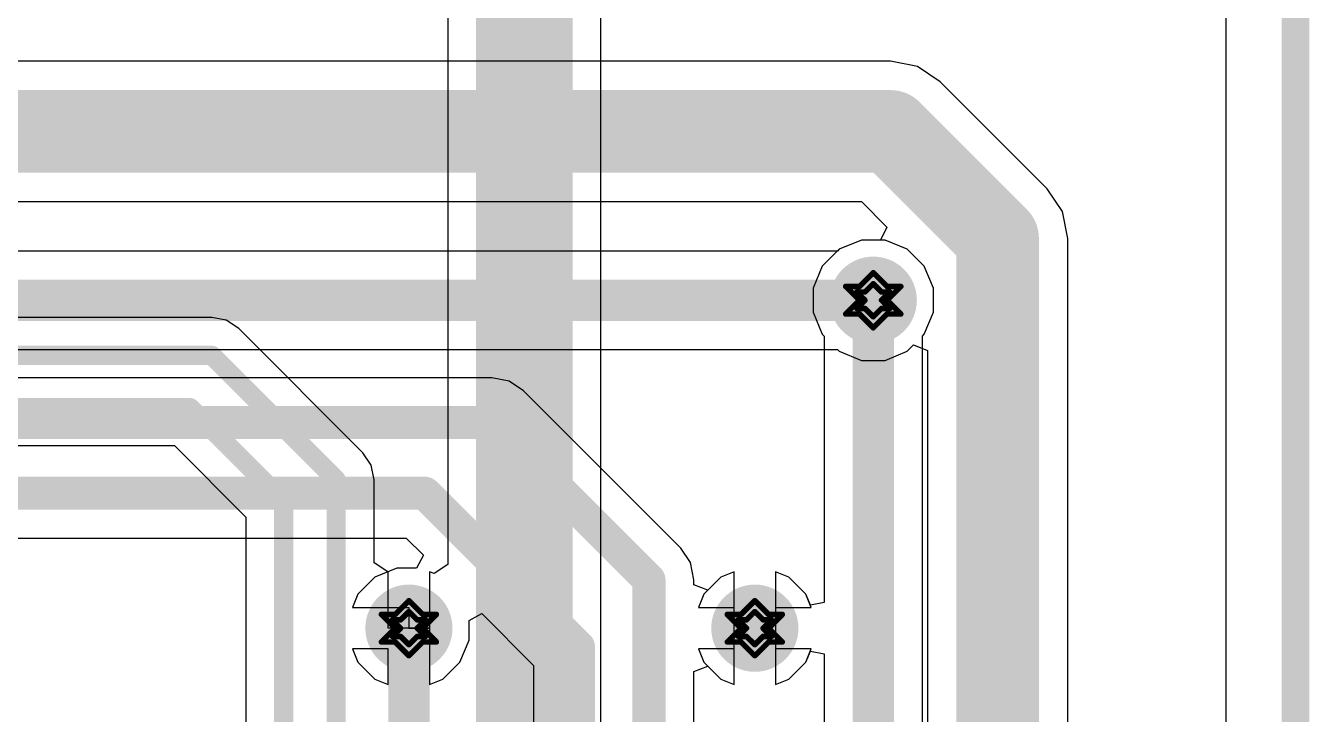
# Model space of a CAD drawing. Header units: inches. Extents: x -18 to 237, y -41 to 211.
# Drawn here: x 64.75 to 76.59, y 74.8 to 81.15 of the extents above; entities that cross this region are included whole.
import ezdxf

# ---------------------------------------------------------------- set-up
doc = ezdxf.new("R2010")
doc.units = ezdxf.units.IN
for name, color, linetype in [('Board Outline', 216, 'Continuous'), ('Bottom Layer', 5, 'Continuous'), ('Bottom Solder', 6, 'Continuous'), ('Drill Drawing', 1, 'Continuous'), ('Top Layer', 1, 'Continuous'), ('Top Solder', 216, 'Continuous'), ('Via Holes', 16, 'Continuous')]:
    doc.layers.add(name, color=color, linetype=linetype)

msp = doc.modelspace()

# ---------------------------------------------------------------- hatches: boundary and pattern name
at = {"layer": 'Bottom Layer'}
h = msp.add_hatch(color=5, dxfattribs=at)
edge = h.paths.add_edge_path()
edge.add_arc((72.568, 78.616), 0.3, 0, 360)
h = msp.add_hatch(color=5, dxfattribs=at)
edge = h.paths.add_edge_path()
edge.add_arc((68.286, 75.593), 0.3, 0, 360)
h = msp.add_hatch(color=5, dxfattribs=at)
edge = h.paths.add_edge_path()
edge.add_arc((71.476, 75.593), 0.3, 0, 360)
at = {"layer": 'Bottom Solder'}
h = msp.add_hatch(color=6, dxfattribs=at)
edge = h.paths.add_edge_path()
edge.add_arc((72.568, 78.616), 0.402, 0, 360)
h = msp.add_hatch(color=6, dxfattribs=at)
edge = h.paths.add_edge_path()
edge.add_arc((68.286, 75.593), 0.402, 0, 360)
h = msp.add_hatch(color=6, dxfattribs=at)
edge = h.paths.add_edge_path()
edge.add_arc((71.476, 75.593), 0.402, 0, 360)
at = {"layer": 'Top Layer'}
h = msp.add_hatch(color=1, dxfattribs=at)
edge = h.paths.add_edge_path()
edge.add_arc((72.568, 78.616), 0.3, 0, 360)
h = msp.add_hatch(color=1, dxfattribs=at)
edge = h.paths.add_edge_path()
edge.add_arc((68.286, 75.593), 0.3, 0, 360)
h = msp.add_hatch(color=1, dxfattribs=at)
edge = h.paths.add_edge_path()
edge.add_arc((71.476, 75.593), 0.3, 0, 360)
at = {"layer": 'Top Solder'}
h = msp.add_hatch(color=216, dxfattribs=at)
edge = h.paths.add_edge_path()
edge.add_arc((72.568, 78.616), 0.402, 0, 360)
h = msp.add_hatch(color=216, dxfattribs=at)
edge = h.paths.add_edge_path()
edge.add_arc((68.286, 75.593), 0.402, 0, 360)
h = msp.add_hatch(color=216, dxfattribs=at)
edge = h.paths.add_edge_path()
edge.add_arc((71.476, 75.593), 0.402, 0, 360)
at = {"layer": 'Via Holes'}
h = msp.add_hatch(color=7, dxfattribs=at)
edge = h.paths.add_edge_path()
edge.add_arc((72.568, 78.616), 0.15, 0, 360)
h = msp.add_hatch(color=7, dxfattribs=at)
edge = h.paths.add_edge_path()
edge.add_arc((68.286, 75.593), 0.15, 0, 360)
h = msp.add_hatch(color=7, dxfattribs=at)
edge = h.paths.add_edge_path()
edge.add_arc((71.476, 75.593), 0.15, 0, 360)

# ---------------------------------------------------------------- linework, layer by layer
at = {"layer": 'Board Outline'}
msp.add_lwpolyline([(76.462, 90.693, 0.254, 0.254, 0), (76.462, -3.476, 0.254, 0.254, 0)], format="xyseb", dxfattribs=at)
at = {"layer": 'Bottom Layer'}
for p, q in [((75.819, 89.741), (75.819, 50.879)), ((72.728, 80.82), (50.714, 80.82)), ((72.975, 80.771), (72.728, 80.82)), ((73.185, 80.63), (72.975, 80.771)), ((74.173, 79.643), (73.185, 80.63)), ((74.313, 79.433), (74.173, 79.643)), ((50.982, 79.525), (72.459, 79.525)), ((72.459, 79.525), (72.694, 79.29)), ((74.362, 79.185), (74.313, 79.433)), ((72.694, 79.29), (72.635, 79.17)), ((72.254, 79.086), (72.238, 79.069)), ((72.458, 79.17), (72.254, 79.086)), ((72.635, 79.17), (72.458, 79.17)), ((74.362, 63.861), (74.362, 79.185)), ((72.238, 79.069), (55.372, 79.069)), ((55.56, 78.163), (72.238, 78.163)), ((72.238, 78.163), (72.254, 78.146)), ((72.254, 78.146), (72.458, 78.062)), ((72.678, 78.062), (72.882, 78.146)), ((72.882, 78.146), (72.94, 78.205)), ((72.94, 78.205), (73.067, 78.153)), ((73.067, 78.153), (73.067, 64.399)), ((72.458, 78.062), (72.678, 78.062)), ((69.051, 77.902), (57.389, 77.902)), ((69.21, 77.871), (69.051, 77.902)), ((69.344, 77.781), (69.21, 77.871)), ((70.793, 76.332), (69.344, 77.781)), ((64.262, 76.424), (68.26, 76.424)), ((68.26, 76.424), (68.419, 76.265)), ((68.419, 76.265), (68.357, 76.147)), ((70.883, 76.198), (70.793, 76.332)), ((68.175, 76.147), (67.972, 76.063)), ((68.357, 76.147), (68.175, 76.147)), ((70.914, 76.039), (70.883, 76.198)), ((67.972, 76.063), (67.816, 75.907)), ((70.914, 75.993), (70.914, 76.039)), ((71.162, 76.063), (71.041, 75.943)), ((71.285, 76.114), (71.162, 76.063)), ((71.285, 75.593), (71.285, 76.114)), ((71.789, 76.063), (71.666, 76.114)), ((71.666, 76.114), (71.666, 75.784)), ((71.945, 75.907), (71.789, 76.063)), ((67.816, 75.907), (67.765, 75.784)), ((71.041, 75.943), (70.914, 75.993)), ((71.996, 75.784), (71.945, 75.907)), ((67.765, 75.784), (68.286, 75.784)), ((68.286, 75.784), (68.286, 75.593)), ((71.666, 75.784), (71.996, 75.784)), ((68.84, 75.665), (68.957, 75.727)), ((68.84, 75.483), (68.84, 75.665)), ((68.957, 75.727), (69.436, 75.248)), ((68.286, 75.593), (68.476, 75.593)), ((68.476, 75.593), (68.476, 75.073)), ((71.285, 75.073), (71.285, 75.593)), ((68.755, 75.28), (68.84, 75.483)), ((68.095, 75.403), (67.765, 75.403)), ((67.765, 75.403), (67.816, 75.28)), ((68.095, 75.073), (68.095, 75.403)), ((71.996, 75.403), (71.666, 75.403)), ((71.666, 75.403), (71.666, 75.073)), ((71.945, 75.28), (71.996, 75.403)), ((67.816, 75.28), (67.972, 75.124)), ((68.599, 75.124), (68.755, 75.28)), ((69.436, 75.248), (69.436, 60.921)), ((70.914, 75.194), (71.041, 75.244)), ((70.914, 74.52), (70.914, 75.194)), ((71.041, 75.244), (71.162, 75.124)), ((71.789, 75.124), (71.945, 75.28)), ((67.972, 75.124), (68.095, 75.073)), ((68.476, 75.073), (68.599, 75.124)), ((71.162, 75.124), (71.285, 75.073)), ((71.666, 75.073), (71.789, 75.124))]:
    msp.add_line(p, q, dxfattribs=at)
for points in [[(50.714, 80.172, 0.762, 0.762, 0), (72.728, 80.172, 0.762, 0.762, 0)], [(72.728, 80.172, 0.762, 0.762, 0), (73.715, 79.185, 0.762, 0.762, 0)], [(73.715, 63.861, 0.762, 0.762, 0), (73.715, 79.185, 0.762, 0.762, 0)], [(55.372, 78.616, 0.381, 0.381, 0), (72.568, 78.616, 0.381, 0.381, 0)], [(57.389, 77.488, 0.305, 0.305, 0), (69.051, 77.488, 0.305, 0.305, 0)], [(69.051, 77.488, 0.305, 0.305, 0), (70.5, 76.039, 0.305, 0.305, 0)], [(57.658, 76.838, 0.305, 0.305, 0), (68.432, 76.838, 0.305, 0.305, 0)], [(68.432, 76.838, 0.305, 0.305, 0), (69.85, 75.42, 0.305, 0.305, 0)], [(70.5, 54.809, 0.305, 0.305, 0), (70.5, 76.039, 0.305, 0.305, 0)], [(69.85, 54.863, 0.305, 0.305, 0), (69.85, 75.42, 0.305, 0.305, 0)]]:
    msp.add_lwpolyline(points, format="xyseb", dxfattribs=at)
for points in [[(72.537, 80.172, 0.381, 0.381, 1), (72.918, 80.172, 0.381, 0.381, 1)], [(72.537, 80.172, 0.381, 0.381, 1), (72.918, 80.172, 0.381, 0.381, 1)], [(73.524, 79.185, 0.381, 0.381, 1), (73.905, 79.185, 0.381, 0.381, 1)], [(73.524, 79.185, 0.381, 0.381, 1), (73.905, 79.185, 0.381, 0.381, 1)], [(72.473, 78.616, 0.191, 0.191, 1), (72.663, 78.616, 0.191, 0.191, 1)], [(68.975, 77.488, 0.152, 0.152, 1), (69.127, 77.488, 0.152, 0.152, 1)], [(68.975, 77.488, 0.152, 0.152, 1), (69.127, 77.488, 0.152, 0.152, 1)], [(68.356, 76.838, 0.152, 0.152, 1), (68.508, 76.838, 0.152, 0.152, 1)], [(68.356, 76.838, 0.152, 0.152, 1), (68.508, 76.838, 0.152, 0.152, 1)], [(70.424, 76.039, 0.152, 0.152, 1), (70.576, 76.039, 0.152, 0.152, 1)], [(70.424, 76.039, 0.152, 0.152, 1), (70.576, 76.039, 0.152, 0.152, 1)], [(69.774, 75.42, 0.152, 0.152, 1), (69.926, 75.42, 0.152, 0.152, 1)], [(69.774, 75.42, 0.152, 0.152, 1), (69.926, 75.42, 0.152, 0.152, 1)]]:
    msp.add_lwpolyline(points, format="xyseb", close=True, dxfattribs=at)
at = {"layer": 'Drill Drawing'}
for points in [[(72.441, 78.743, 0.0508, 0.0508, 0), (72.568, 78.87, 0.0508, 0.0508, 0)], [(72.568, 78.87, 0.0508, 0.0508, 0), (72.695, 78.743, 0.0508, 0.0508, 0)], [(72.314, 78.743, 0.0508, 0.0508, 0), (72.441, 78.616, 0.0508, 0.0508, 0)], [(72.314, 78.743, 0.0508, 0.0508, 0), (72.441, 78.743, 0.0508, 0.0508, 0)], [(72.492, 78.692, 0.0508, 0.0508, 0), (72.568, 78.768, 0.0508, 0.0508, 0)], [(72.568, 78.768, 0.0508, 0.0508, 0), (72.644, 78.692, 0.0508, 0.0508, 0)], [(72.695, 78.743, 0.0508, 0.0508, 0), (72.822, 78.743, 0.0508, 0.0508, 0)], [(72.695, 78.616, 0.0508, 0.0508, 0), (72.822, 78.743, 0.0508, 0.0508, 0)], [(72.314, 78.489, 0.0508, 0.0508, 0), (72.441, 78.616, 0.0508, 0.0508, 0)], [(72.415, 78.692, 0.0508, 0.0508, 0), (72.492, 78.616, 0.0508, 0.0508, 0)], [(72.415, 78.692, 0.0508, 0.0508, 0), (72.492, 78.692, 0.0508, 0.0508, 0)], [(72.415, 78.54, 0.0508, 0.0508, 0), (72.492, 78.616, 0.0508, 0.0508, 0)], [(72.644, 78.692, 0.0508, 0.0508, 0), (72.72, 78.692, 0.0508, 0.0508, 0)], [(72.644, 78.616, 0.0508, 0.0508, 0), (72.72, 78.692, 0.0508, 0.0508, 0)], [(72.644, 78.616, 0.0508, 0.0508, 0), (72.72, 78.54, 0.0508, 0.0508, 0)], [(72.695, 78.616, 0.0508, 0.0508, 0), (72.822, 78.489, 0.0508, 0.0508, 0)], [(72.314, 78.489, 0.0508, 0.0508, 0), (72.441, 78.489, 0.0508, 0.0508, 0)], [(72.415, 78.54, 0.0508, 0.0508, 0), (72.492, 78.54, 0.0508, 0.0508, 0)], [(72.441, 78.489, 0.0508, 0.0508, 0), (72.568, 78.362, 0.0508, 0.0508, 0)], [(72.492, 78.54, 0.0508, 0.0508, 0), (72.568, 78.464, 0.0508, 0.0508, 0)], [(72.568, 78.464, 0.0508, 0.0508, 0), (72.644, 78.54, 0.0508, 0.0508, 0)], [(72.568, 78.362, 0.0508, 0.0508, 0), (72.695, 78.489, 0.0508, 0.0508, 0)], [(72.644, 78.54, 0.0508, 0.0508, 0), (72.72, 78.54, 0.0508, 0.0508, 0)], [(72.695, 78.489, 0.0508, 0.0508, 0), (72.822, 78.489, 0.0508, 0.0508, 0)], [(68.159, 75.72, 0.0508, 0.0508, 0), (68.286, 75.847, 0.0508, 0.0508, 0)], [(68.209, 75.67, 0.0508, 0.0508, 0), (68.286, 75.746, 0.0508, 0.0508, 0)], [(68.286, 75.847, 0.0508, 0.0508, 0), (68.413, 75.72, 0.0508, 0.0508, 0)], [(68.286, 75.746, 0.0508, 0.0508, 0), (68.362, 75.67, 0.0508, 0.0508, 0)], [(71.349, 75.72, 0.0508, 0.0508, 0), (71.476, 75.847, 0.0508, 0.0508, 0)], [(71.399, 75.67, 0.0508, 0.0508, 0), (71.476, 75.746, 0.0508, 0.0508, 0)], [(71.476, 75.847, 0.0508, 0.0508, 0), (71.603, 75.72, 0.0508, 0.0508, 0)], [(71.476, 75.746, 0.0508, 0.0508, 0), (71.552, 75.67, 0.0508, 0.0508, 0)], [(68.032, 75.72, 0.0508, 0.0508, 0), (68.159, 75.593, 0.0508, 0.0508, 0)], [(68.032, 75.72, 0.0508, 0.0508, 0), (68.159, 75.72, 0.0508, 0.0508, 0)], [(68.133, 75.67, 0.0508, 0.0508, 0), (68.209, 75.593, 0.0508, 0.0508, 0)], [(68.133, 75.67, 0.0508, 0.0508, 0), (68.209, 75.67, 0.0508, 0.0508, 0)], [(68.362, 75.67, 0.0508, 0.0508, 0), (68.438, 75.67, 0.0508, 0.0508, 0)], [(68.362, 75.593, 0.0508, 0.0508, 0), (68.438, 75.67, 0.0508, 0.0508, 0)], [(68.413, 75.72, 0.0508, 0.0508, 0), (68.54, 75.72, 0.0508, 0.0508, 0)], [(68.413, 75.593, 0.0508, 0.0508, 0), (68.54, 75.72, 0.0508, 0.0508, 0)], [(71.222, 75.72, 0.0508, 0.0508, 0), (71.349, 75.593, 0.0508, 0.0508, 0)], [(71.222, 75.72, 0.0508, 0.0508, 0), (71.349, 75.72, 0.0508, 0.0508, 0)], [(71.323, 75.67, 0.0508, 0.0508, 0), (71.399, 75.593, 0.0508, 0.0508, 0)], [(71.323, 75.67, 0.0508, 0.0508, 0), (71.399, 75.67, 0.0508, 0.0508, 0)], [(71.552, 75.67, 0.0508, 0.0508, 0), (71.628, 75.67, 0.0508, 0.0508, 0)], [(71.552, 75.593, 0.0508, 0.0508, 0), (71.628, 75.67, 0.0508, 0.0508, 0)], [(71.603, 75.72, 0.0508, 0.0508, 0), (71.73, 75.72, 0.0508, 0.0508, 0)], [(71.603, 75.593, 0.0508, 0.0508, 0), (71.73, 75.72, 0.0508, 0.0508, 0)], [(68.032, 75.466, 0.0508, 0.0508, 0), (68.159, 75.593, 0.0508, 0.0508, 0)], [(68.133, 75.517, 0.0508, 0.0508, 0), (68.209, 75.593, 0.0508, 0.0508, 0)], [(68.133, 75.517, 0.0508, 0.0508, 0), (68.209, 75.517, 0.0508, 0.0508, 0)], [(68.209, 75.517, 0.0508, 0.0508, 0), (68.286, 75.441, 0.0508, 0.0508, 0)], [(68.286, 75.441, 0.0508, 0.0508, 0), (68.362, 75.517, 0.0508, 0.0508, 0)], [(68.362, 75.593, 0.0508, 0.0508, 0), (68.438, 75.517, 0.0508, 0.0508, 0)], [(68.362, 75.517, 0.0508, 0.0508, 0), (68.438, 75.517, 0.0508, 0.0508, 0)], [(68.413, 75.593, 0.0508, 0.0508, 0), (68.54, 75.466, 0.0508, 0.0508, 0)], [(71.222, 75.466, 0.0508, 0.0508, 0), (71.349, 75.593, 0.0508, 0.0508, 0)], [(71.323, 75.517, 0.0508, 0.0508, 0), (71.399, 75.593, 0.0508, 0.0508, 0)], [(71.323, 75.517, 0.0508, 0.0508, 0), (71.399, 75.517, 0.0508, 0.0508, 0)], [(71.399, 75.517, 0.0508, 0.0508, 0), (71.476, 75.441, 0.0508, 0.0508, 0)], [(71.476, 75.441, 0.0508, 0.0508, 0), (71.552, 75.517, 0.0508, 0.0508, 0)], [(71.552, 75.593, 0.0508, 0.0508, 0), (71.628, 75.517, 0.0508, 0.0508, 0)], [(71.552, 75.517, 0.0508, 0.0508, 0), (71.628, 75.517, 0.0508, 0.0508, 0)], [(71.603, 75.593, 0.0508, 0.0508, 0), (71.73, 75.466, 0.0508, 0.0508, 0)], [(68.032, 75.466, 0.0508, 0.0508, 0), (68.159, 75.466, 0.0508, 0.0508, 0)], [(68.159, 75.466, 0.0508, 0.0508, 0), (68.286, 75.339, 0.0508, 0.0508, 0)], [(68.286, 75.339, 0.0508, 0.0508, 0), (68.413, 75.466, 0.0508, 0.0508, 0)], [(68.413, 75.466, 0.0508, 0.0508, 0), (68.54, 75.466, 0.0508, 0.0508, 0)], [(71.222, 75.466, 0.0508, 0.0508, 0), (71.349, 75.466, 0.0508, 0.0508, 0)], [(71.349, 75.466, 0.0508, 0.0508, 0), (71.476, 75.339, 0.0508, 0.0508, 0)], [(71.476, 75.339, 0.0508, 0.0508, 0), (71.603, 75.466, 0.0508, 0.0508, 0)], [(71.603, 75.466, 0.0508, 0.0508, 0), (71.73, 75.466, 0.0508, 0.0508, 0)]]:
    msp.add_lwpolyline(points, format="xyseb", dxfattribs=at)
for points in [[(72.555, 78.87, 0.0254, 0.0254, 1), (72.581, 78.87, 0.0254, 0.0254, 1)], [(72.555, 78.87, 0.0254, 0.0254, 1), (72.581, 78.87, 0.0254, 0.0254, 1)], [(72.301, 78.743, 0.0254, 0.0254, 1), (72.327, 78.743, 0.0254, 0.0254, 1)], [(72.301, 78.743, 0.0254, 0.0254, 1), (72.327, 78.743, 0.0254, 0.0254, 1)], [(72.428, 78.743, 0.0254, 0.0254, 1), (72.454, 78.743, 0.0254, 0.0254, 1)], [(72.428, 78.743, 0.0254, 0.0254, 1), (72.454, 78.743, 0.0254, 0.0254, 1)], [(72.555, 78.768, 0.0254, 0.0254, 1), (72.581, 78.768, 0.0254, 0.0254, 1)], [(72.555, 78.768, 0.0254, 0.0254, 1), (72.581, 78.768, 0.0254, 0.0254, 1)], [(72.682, 78.743, 0.0254, 0.0254, 1), (72.708, 78.743, 0.0254, 0.0254, 1)], [(72.682, 78.743, 0.0254, 0.0254, 1), (72.708, 78.743, 0.0254, 0.0254, 1)], [(72.809, 78.743, 0.0254, 0.0254, 1), (72.835, 78.743, 0.0254, 0.0254, 1)], [(72.809, 78.743, 0.0254, 0.0254, 1), (72.835, 78.743, 0.0254, 0.0254, 1)], [(72.403, 78.692, 0.0254, 0.0254, 1), (72.428, 78.692, 0.0254, 0.0254, 1)], [(72.403, 78.692, 0.0254, 0.0254, 1), (72.428, 78.692, 0.0254, 0.0254, 1)], [(72.428, 78.616, 0.0254, 0.0254, 1), (72.454, 78.616, 0.0254, 0.0254, 1)], [(72.428, 78.616, 0.0254, 0.0254, 1), (72.454, 78.616, 0.0254, 0.0254, 1)], [(72.479, 78.692, 0.0254, 0.0254, 1), (72.504, 78.692, 0.0254, 0.0254, 1)], [(72.479, 78.692, 0.0254, 0.0254, 1), (72.504, 78.692, 0.0254, 0.0254, 1)], [(72.479, 78.616, 0.0254, 0.0254, 1), (72.504, 78.616, 0.0254, 0.0254, 1)], [(72.479, 78.616, 0.0254, 0.0254, 1), (72.504, 78.616, 0.0254, 0.0254, 1)], [(72.631, 78.692, 0.0254, 0.0254, 1), (72.657, 78.692, 0.0254, 0.0254, 1)], [(72.631, 78.692, 0.0254, 0.0254, 1), (72.657, 78.692, 0.0254, 0.0254, 1)], [(72.631, 78.616, 0.0254, 0.0254, 1), (72.657, 78.616, 0.0254, 0.0254, 1)], [(72.631, 78.616, 0.0254, 0.0254, 1), (72.657, 78.616, 0.0254, 0.0254, 1)], [(72.682, 78.616, 0.0254, 0.0254, 1), (72.708, 78.616, 0.0254, 0.0254, 1)], [(72.682, 78.616, 0.0254, 0.0254, 1), (72.708, 78.616, 0.0254, 0.0254, 1)], [(72.708, 78.692, 0.0254, 0.0254, 1), (72.733, 78.692, 0.0254, 0.0254, 1)], [(72.708, 78.692, 0.0254, 0.0254, 1), (72.733, 78.692, 0.0254, 0.0254, 1)], [(72.301, 78.489, 0.0254, 0.0254, 1), (72.327, 78.489, 0.0254, 0.0254, 1)], [(72.301, 78.489, 0.0254, 0.0254, 1), (72.327, 78.489, 0.0254, 0.0254, 1)], [(72.403, 78.54, 0.0254, 0.0254, 1), (72.428, 78.54, 0.0254, 0.0254, 1)], [(72.403, 78.54, 0.0254, 0.0254, 1), (72.428, 78.54, 0.0254, 0.0254, 1)], [(72.428, 78.489, 0.0254, 0.0254, 1), (72.454, 78.489, 0.0254, 0.0254, 1)], [(72.428, 78.489, 0.0254, 0.0254, 1), (72.454, 78.489, 0.0254, 0.0254, 1)], [(72.479, 78.54, 0.0254, 0.0254, 1), (72.504, 78.54, 0.0254, 0.0254, 1)], [(72.479, 78.54, 0.0254, 0.0254, 1), (72.504, 78.54, 0.0254, 0.0254, 1)], [(72.555, 78.464, 0.0254, 0.0254, 1), (72.581, 78.464, 0.0254, 0.0254, 1)], [(72.555, 78.464, 0.0254, 0.0254, 1), (72.581, 78.464, 0.0254, 0.0254, 1)], [(72.631, 78.54, 0.0254, 0.0254, 1), (72.657, 78.54, 0.0254, 0.0254, 1)], [(72.631, 78.54, 0.0254, 0.0254, 1), (72.657, 78.54, 0.0254, 0.0254, 1)], [(72.682, 78.489, 0.0254, 0.0254, 1), (72.708, 78.489, 0.0254, 0.0254, 1)], [(72.682, 78.489, 0.0254, 0.0254, 1), (72.708, 78.489, 0.0254, 0.0254, 1)], [(72.708, 78.54, 0.0254, 0.0254, 1), (72.733, 78.54, 0.0254, 0.0254, 1)], [(72.708, 78.54, 0.0254, 0.0254, 1), (72.733, 78.54, 0.0254, 0.0254, 1)], [(72.809, 78.489, 0.0254, 0.0254, 1), (72.835, 78.489, 0.0254, 0.0254, 1)], [(72.809, 78.489, 0.0254, 0.0254, 1), (72.835, 78.489, 0.0254, 0.0254, 1)], [(72.555, 78.362, 0.0254, 0.0254, 1), (72.581, 78.362, 0.0254, 0.0254, 1)], [(72.555, 78.362, 0.0254, 0.0254, 1), (72.581, 78.362, 0.0254, 0.0254, 1)], [(68.273, 75.847, 0.0254, 0.0254, 1), (68.298, 75.847, 0.0254, 0.0254, 1)], [(68.273, 75.847, 0.0254, 0.0254, 1), (68.298, 75.847, 0.0254, 0.0254, 1)], [(68.273, 75.746, 0.0254, 0.0254, 1), (68.298, 75.746, 0.0254, 0.0254, 1)], [(68.273, 75.746, 0.0254, 0.0254, 1), (68.298, 75.746, 0.0254, 0.0254, 1)], [(71.463, 75.847, 0.0254, 0.0254, 1), (71.488, 75.847, 0.0254, 0.0254, 1)], [(71.463, 75.847, 0.0254, 0.0254, 1), (71.488, 75.847, 0.0254, 0.0254, 1)], [(71.463, 75.746, 0.0254, 0.0254, 1), (71.488, 75.746, 0.0254, 0.0254, 1)], [(71.463, 75.746, 0.0254, 0.0254, 1), (71.488, 75.746, 0.0254, 0.0254, 1)], [(68.019, 75.72, 0.0254, 0.0254, 1), (68.044, 75.72, 0.0254, 0.0254, 1)], [(68.019, 75.72, 0.0254, 0.0254, 1), (68.044, 75.72, 0.0254, 0.0254, 1)], [(68.121, 75.67, 0.0254, 0.0254, 1), (68.146, 75.67, 0.0254, 0.0254, 1)], [(68.121, 75.67, 0.0254, 0.0254, 1), (68.146, 75.67, 0.0254, 0.0254, 1)], [(68.146, 75.72, 0.0254, 0.0254, 1), (68.171, 75.72, 0.0254, 0.0254, 1)], [(68.146, 75.72, 0.0254, 0.0254, 1), (68.171, 75.72, 0.0254, 0.0254, 1)], [(68.197, 75.67, 0.0254, 0.0254, 1), (68.222, 75.67, 0.0254, 0.0254, 1)], [(68.197, 75.67, 0.0254, 0.0254, 1), (68.222, 75.67, 0.0254, 0.0254, 1)], [(68.349, 75.67, 0.0254, 0.0254, 1), (68.375, 75.67, 0.0254, 0.0254, 1)], [(68.349, 75.67, 0.0254, 0.0254, 1), (68.375, 75.67, 0.0254, 0.0254, 1)], [(68.4, 75.72, 0.0254, 0.0254, 1), (68.425, 75.72, 0.0254, 0.0254, 1)], [(68.4, 75.72, 0.0254, 0.0254, 1), (68.425, 75.72, 0.0254, 0.0254, 1)], [(68.425, 75.67, 0.0254, 0.0254, 1), (68.451, 75.67, 0.0254, 0.0254, 1)], [(68.425, 75.67, 0.0254, 0.0254, 1), (68.451, 75.67, 0.0254, 0.0254, 1)], [(68.527, 75.72, 0.0254, 0.0254, 1), (68.552, 75.72, 0.0254, 0.0254, 1)], [(68.527, 75.72, 0.0254, 0.0254, 1), (68.552, 75.72, 0.0254, 0.0254, 1)], [(71.209, 75.72, 0.0254, 0.0254, 1), (71.234, 75.72, 0.0254, 0.0254, 1)], [(71.209, 75.72, 0.0254, 0.0254, 1), (71.234, 75.72, 0.0254, 0.0254, 1)], [(71.311, 75.67, 0.0254, 0.0254, 1), (71.336, 75.67, 0.0254, 0.0254, 1)], [(71.311, 75.67, 0.0254, 0.0254, 1), (71.336, 75.67, 0.0254, 0.0254, 1)], [(71.336, 75.72, 0.0254, 0.0254, 1), (71.361, 75.72, 0.0254, 0.0254, 1)], [(71.336, 75.72, 0.0254, 0.0254, 1), (71.361, 75.72, 0.0254, 0.0254, 1)], [(71.387, 75.67, 0.0254, 0.0254, 1), (71.412, 75.67, 0.0254, 0.0254, 1)], [(71.387, 75.67, 0.0254, 0.0254, 1), (71.412, 75.67, 0.0254, 0.0254, 1)], [(71.539, 75.67, 0.0254, 0.0254, 1), (71.565, 75.67, 0.0254, 0.0254, 1)], [(71.539, 75.67, 0.0254, 0.0254, 1), (71.565, 75.67, 0.0254, 0.0254, 1)], [(71.59, 75.72, 0.0254, 0.0254, 1), (71.615, 75.72, 0.0254, 0.0254, 1)], [(71.59, 75.72, 0.0254, 0.0254, 1), (71.615, 75.72, 0.0254, 0.0254, 1)], [(71.615, 75.67, 0.0254, 0.0254, 1), (71.641, 75.67, 0.0254, 0.0254, 1)], [(71.615, 75.67, 0.0254, 0.0254, 1), (71.641, 75.67, 0.0254, 0.0254, 1)], [(71.717, 75.72, 0.0254, 0.0254, 1), (71.742, 75.72, 0.0254, 0.0254, 1)], [(71.717, 75.72, 0.0254, 0.0254, 1), (71.742, 75.72, 0.0254, 0.0254, 1)], [(68.121, 75.517, 0.0254, 0.0254, 1), (68.146, 75.517, 0.0254, 0.0254, 1)], [(68.121, 75.517, 0.0254, 0.0254, 1), (68.146, 75.517, 0.0254, 0.0254, 1)], [(68.146, 75.593, 0.0254, 0.0254, 1), (68.171, 75.593, 0.0254, 0.0254, 1)], [(68.146, 75.593, 0.0254, 0.0254, 1), (68.171, 75.593, 0.0254, 0.0254, 1)], [(68.197, 75.593, 0.0254, 0.0254, 1), (68.222, 75.593, 0.0254, 0.0254, 1)], [(68.197, 75.593, 0.0254, 0.0254, 1), (68.222, 75.593, 0.0254, 0.0254, 1)], [(68.197, 75.517, 0.0254, 0.0254, 1), (68.222, 75.517, 0.0254, 0.0254, 1)], [(68.197, 75.517, 0.0254, 0.0254, 1), (68.222, 75.517, 0.0254, 0.0254, 1)], [(68.349, 75.593, 0.0254, 0.0254, 1), (68.375, 75.593, 0.0254, 0.0254, 1)], [(68.349, 75.593, 0.0254, 0.0254, 1), (68.375, 75.593, 0.0254, 0.0254, 1)], [(68.349, 75.517, 0.0254, 0.0254, 1), (68.375, 75.517, 0.0254, 0.0254, 1)], [(68.349, 75.517, 0.0254, 0.0254, 1), (68.375, 75.517, 0.0254, 0.0254, 1)], [(68.4, 75.593, 0.0254, 0.0254, 1), (68.425, 75.593, 0.0254, 0.0254, 1)], [(68.4, 75.593, 0.0254, 0.0254, 1), (68.425, 75.593, 0.0254, 0.0254, 1)], [(68.425, 75.517, 0.0254, 0.0254, 1), (68.451, 75.517, 0.0254, 0.0254, 1)], [(68.425, 75.517, 0.0254, 0.0254, 1), (68.451, 75.517, 0.0254, 0.0254, 1)], [(71.311, 75.517, 0.0254, 0.0254, 1), (71.336, 75.517, 0.0254, 0.0254, 1)], [(71.311, 75.517, 0.0254, 0.0254, 1), (71.336, 75.517, 0.0254, 0.0254, 1)], [(71.336, 75.593, 0.0254, 0.0254, 1), (71.361, 75.593, 0.0254, 0.0254, 1)], [(71.336, 75.593, 0.0254, 0.0254, 1), (71.361, 75.593, 0.0254, 0.0254, 1)], [(71.387, 75.593, 0.0254, 0.0254, 1), (71.412, 75.593, 0.0254, 0.0254, 1)], [(71.387, 75.593, 0.0254, 0.0254, 1), (71.412, 75.593, 0.0254, 0.0254, 1)], [(71.387, 75.517, 0.0254, 0.0254, 1), (71.412, 75.517, 0.0254, 0.0254, 1)], [(71.387, 75.517, 0.0254, 0.0254, 1), (71.412, 75.517, 0.0254, 0.0254, 1)], [(71.539, 75.593, 0.0254, 0.0254, 1), (71.565, 75.593, 0.0254, 0.0254, 1)], [(71.539, 75.593, 0.0254, 0.0254, 1), (71.565, 75.593, 0.0254, 0.0254, 1)], [(71.539, 75.517, 0.0254, 0.0254, 1), (71.565, 75.517, 0.0254, 0.0254, 1)], [(71.539, 75.517, 0.0254, 0.0254, 1), (71.565, 75.517, 0.0254, 0.0254, 1)], [(71.59, 75.593, 0.0254, 0.0254, 1), (71.615, 75.593, 0.0254, 0.0254, 1)], [(71.59, 75.593, 0.0254, 0.0254, 1), (71.615, 75.593, 0.0254, 0.0254, 1)], [(71.615, 75.517, 0.0254, 0.0254, 1), (71.641, 75.517, 0.0254, 0.0254, 1)], [(71.615, 75.517, 0.0254, 0.0254, 1), (71.641, 75.517, 0.0254, 0.0254, 1)], [(68.019, 75.466, 0.0254, 0.0254, 1), (68.044, 75.466, 0.0254, 0.0254, 1)], [(68.019, 75.466, 0.0254, 0.0254, 1), (68.044, 75.466, 0.0254, 0.0254, 1)], [(68.146, 75.466, 0.0254, 0.0254, 1), (68.171, 75.466, 0.0254, 0.0254, 1)], [(68.146, 75.466, 0.0254, 0.0254, 1), (68.171, 75.466, 0.0254, 0.0254, 1)], [(68.273, 75.441, 0.0254, 0.0254, 1), (68.298, 75.441, 0.0254, 0.0254, 1)], [(68.273, 75.441, 0.0254, 0.0254, 1), (68.298, 75.441, 0.0254, 0.0254, 1)], [(68.4, 75.466, 0.0254, 0.0254, 1), (68.425, 75.466, 0.0254, 0.0254, 1)], [(68.4, 75.466, 0.0254, 0.0254, 1), (68.425, 75.466, 0.0254, 0.0254, 1)], [(68.527, 75.466, 0.0254, 0.0254, 1), (68.552, 75.466, 0.0254, 0.0254, 1)], [(68.527, 75.466, 0.0254, 0.0254, 1), (68.552, 75.466, 0.0254, 0.0254, 1)], [(71.209, 75.466, 0.0254, 0.0254, 1), (71.234, 75.466, 0.0254, 0.0254, 1)], [(71.209, 75.466, 0.0254, 0.0254, 1), (71.234, 75.466, 0.0254, 0.0254, 1)], [(71.336, 75.466, 0.0254, 0.0254, 1), (71.361, 75.466, 0.0254, 0.0254, 1)], [(71.336, 75.466, 0.0254, 0.0254, 1), (71.361, 75.466, 0.0254, 0.0254, 1)], [(71.463, 75.441, 0.0254, 0.0254, 1), (71.488, 75.441, 0.0254, 0.0254, 1)], [(71.463, 75.441, 0.0254, 0.0254, 1), (71.488, 75.441, 0.0254, 0.0254, 1)], [(71.59, 75.466, 0.0254, 0.0254, 1), (71.615, 75.466, 0.0254, 0.0254, 1)], [(71.59, 75.466, 0.0254, 0.0254, 1), (71.615, 75.466, 0.0254, 0.0254, 1)], [(71.717, 75.466, 0.0254, 0.0254, 1), (71.742, 75.466, 0.0254, 0.0254, 1)], [(71.717, 75.466, 0.0254, 0.0254, 1), (71.742, 75.466, 0.0254, 0.0254, 1)], [(68.273, 75.339, 0.0254, 0.0254, 1), (68.298, 75.339, 0.0254, 0.0254, 1)], [(68.273, 75.339, 0.0254, 0.0254, 1), (68.298, 75.339, 0.0254, 0.0254, 1)], [(71.463, 75.339, 0.0254, 0.0254, 1), (71.488, 75.339, 0.0254, 0.0254, 1)], [(71.463, 75.339, 0.0254, 0.0254, 1), (71.488, 75.339, 0.0254, 0.0254, 1)]]:
    msp.add_lwpolyline(points, format="xyseb", close=True, dxfattribs=at)
at = {"layer": 'Top Layer'}
for p, q in [((75.819, 89.741), (75.819, 50.879)), ((70.055, 63.435), (70.055, 86.228)), ((68.646, 85.936), (68.646, 76.181)), ((72.254, 79.086), (72.098, 78.93)), ((72.458, 79.17), (72.254, 79.086)), ((72.678, 79.17), (72.458, 79.17)), ((72.882, 79.086), (72.678, 79.17)), ((73.037, 78.93), (72.882, 79.086)), ((72.098, 78.93), (72.014, 78.726)), ((73.122, 78.726), (73.037, 78.93)), ((72.014, 78.726), (72.014, 78.506)), ((73.122, 78.506), (73.122, 78.726)), ((72.014, 78.506), (72.098, 78.302)), ((73.037, 78.302), (73.122, 78.506)), ((66.469, 78.458), (46.638, 78.458)), ((66.602, 78.431), (66.469, 78.458)), ((66.716, 78.355), (66.602, 78.431)), ((67.862, 77.209), (66.716, 78.355)), ((72.098, 78.302), (72.115, 78.286)), ((72.115, 78.286), (72.115, 75.83)), ((73.021, 78.286), (73.037, 78.302)), ((73.021, 60.277), (73.021, 78.286)), ((46.983, 77.276), (66.124, 77.276)), ((66.124, 77.276), (66.783, 76.617)), ((67.938, 77.095), (67.862, 77.209)), ((67.862, 77.209), (67.862, 77.209)), ((67.964, 76.962), (67.938, 77.095)), ((67.964, 76.197), (67.964, 76.962)), ((67.964, 76.962), (67.964, 76.962)), ((66.783, 76.617), (66.783, 66.403)), ((68.091, 76.113), (67.964, 76.197)), ((68.646, 76.181), (68.519, 76.097)), ((68.095, 76.114), (68.091, 76.113)), ((68.095, 75.593), (68.095, 76.114)), ((68.519, 76.097), (68.476, 76.114)), ((68.476, 76.114), (68.476, 75.593)), ((71.162, 76.063), (71.006, 75.907)), ((71.285, 76.114), (71.162, 76.063)), ((71.285, 75.784), (71.285, 76.114)), ((71.789, 76.063), (71.666, 76.114)), ((71.666, 76.114), (71.666, 75.593)), ((71.945, 75.907), (71.789, 76.063)), ((71.006, 75.907), (70.955, 75.784)), ((71.988, 75.805), (71.945, 75.907)), ((70.955, 75.784), (71.285, 75.784)), ((72.115, 75.83), (71.988, 75.805)), ((68.476, 75.593), (68.095, 75.593)), ((71.666, 75.593), (71.666, 75.073)), ((71.285, 75.403), (70.955, 75.403)), ((70.955, 75.403), (71.006, 75.28)), ((71.285, 75.073), (71.285, 75.403)), ((71.945, 75.28), (71.988, 75.382)), ((71.988, 75.382), (72.115, 75.357)), ((72.115, 75.357), (72.115, 74.357)), ((71.006, 75.28), (71.162, 75.124)), ((71.789, 75.124), (71.945, 75.28)), ((71.162, 75.124), (71.285, 75.073)), ((71.666, 75.073), (71.789, 75.124))]:
    msp.add_line(p, q, dxfattribs=at)
for points in [[(69.35, 61.696, 0.889, 0.889, 0), (69.35, 86.228, 0.889, 0.889, 0)], [(72.568, 60.277, 0.381, 0.381, 0), (72.568, 78.616, 0.381, 0.381, 0)], [(46.638, 78.108, 0.178, 0.178, 0), (66.469, 78.108, 0.178, 0.178, 0)], [(66.469, 78.108, 0.178, 0.178, 0), (67.615, 76.962, 0.178, 0.178, 0)], [(46.838, 77.625, 0.178, 0.178, 0), (66.269, 77.625, 0.178, 0.178, 0)], [(66.269, 77.625, 0.178, 0.178, 0), (67.132, 76.762, 0.178, 0.178, 0)], [(67.615, 66.058, 0.178, 0.178, 0), (67.615, 76.962, 0.178, 0.178, 0)], [(67.132, 66.258, 0.178, 0.178, 0), (67.132, 76.762, 0.178, 0.178, 0)], [(68.286, 74.12, 0.381, 0.381, 0), (68.286, 75.593, 0.381, 0.381, 0)]]:
    msp.add_lwpolyline(points, format="xyseb", dxfattribs=at)
for points in [[(72.473, 78.616, 0.191, 0.191, 1), (72.663, 78.616, 0.191, 0.191, 1)], [(66.424, 78.108, 0.0889, 0.0889, 1), (66.513, 78.108, 0.0889, 0.0889, 1)], [(66.424, 78.108, 0.0889, 0.0889, 1), (66.513, 78.108, 0.0889, 0.0889, 1)], [(66.224, 77.625, 0.0889, 0.0889, 1), (66.313, 77.625, 0.0889, 0.0889, 1)], [(66.224, 77.625, 0.0889, 0.0889, 1), (66.313, 77.625, 0.0889, 0.0889, 1)], [(67.57, 76.962, 0.0889, 0.0889, 1), (67.659, 76.962, 0.0889, 0.0889, 1)], [(67.57, 76.962, 0.0889, 0.0889, 1), (67.659, 76.962, 0.0889, 0.0889, 1)], [(67.088, 76.762, 0.0889, 0.0889, 1), (67.177, 76.762, 0.0889, 0.0889, 1)], [(67.088, 76.762, 0.0889, 0.0889, 1), (67.177, 76.762, 0.0889, 0.0889, 1)], [(68.19, 75.593, 0.191, 0.191, 1), (68.381, 75.593, 0.191, 0.191, 1)]]:
    msp.add_lwpolyline(points, format="xyseb", close=True, dxfattribs=at)

doc.saveas('drawing.dxf')
